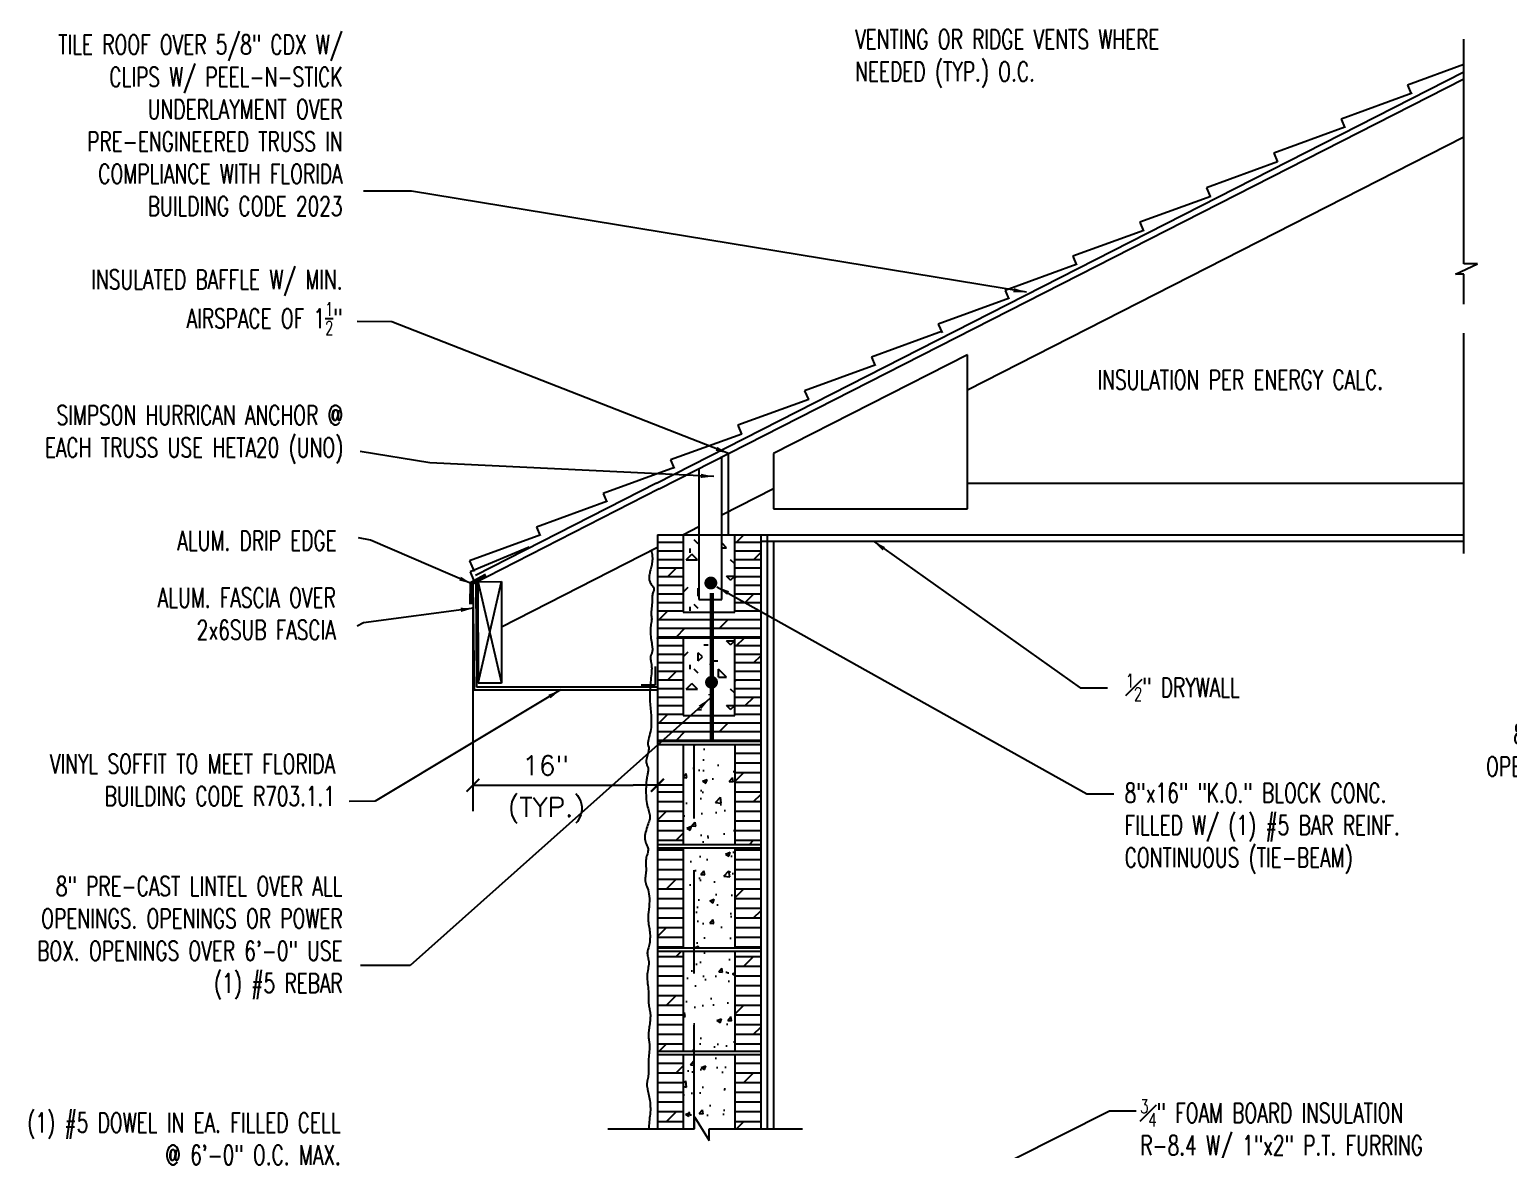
# Model space of a CAD drawing. Header units: inches. Extents: x -25328 to 8149, y -5530 to 4336.
# Drawn here: x 2792.4 to 2906.8, y -3217.6 to -3130.9 of the extents above; entities that cross this region are included whole.
import ezdxf

# ---------------------------------------------------------------- set-up
doc = ezdxf.new("R2010")
doc.units = ezdxf.units.IN
doc.header["$LTSCALE"] = 16
doc.header["$MEASUREMENT"] = 0
doc.linetypes.add('DASHED', pattern=[0.75, 0.5, -0.25])
doc.layers.get('0').update_dxf_attribs({"linetype": 'CONTINUOUS'})
for name, color, linetype in [('BLDG', 1, 'CONTINUOUS'), ('CONC', 3, 'CONTINUOUS'), ('DIMS', 5, 'CONTINUOUS'), ('HATCH', 8, 'CONTINUOUS'), ('ROOF', 1, 'CONTINUOUS'), ('TEXT', 11, 'CONTINUOUS'), ('WALLS EXT', 6, 'CONTINUOUS')]:
    doc.layers.add(name, color=color, linetype=linetype)
doc.styles.add('PAYTAS RM', font='romans.shx', dxfattribs={"width": 0.7, "height": 4.5})
doc.styles.add('PAYTS NOTES', font='romans.shx', dxfattribs={"width": 0.7, "height": 4.5})
doc.dimstyles.new('DIM- PAYTAS', dxfattribs={"dimscale": 48, "dimtxt": 0.1, "dimasz": 0.0625, "dimexe": 0.125, "dimexo": 0.125, "dimgap": 0.125, "dimtad": 1, "dimdec": 1, "dimzin": 3, "dimdsep": 46, "dimlunit": 4, "dimtxsty": 'PAYTAS RM', "dimblk": 'ARCHTICK', "dimcen": 0.09, "dimdle": 0.125, "dimclrd": 5, "dimclre": 5, "dimclrt": 11, "dimadec": 0, "dimazin": 0, "dimtfac": 1, "dimtdec": 1, "dimtofl": 0, "dimtmove": 2, "dimatfit": 3, "dimfxl": 0, "dimfrac": 2, "dimtolj": 1, "dimtzin": 3, "dimarcsym": 0})
pattern_1 = [(50, (8912.949, -3864.169), (3.5863009, -0.3137607), [0.375, -4.125]), (355, (8912.949, -3864.169), (-0.6937567, 3.7609607), [0.3, -3.3]), (100.4514, (8913.2478, -3864.195), (2.892547, 3.4471977), [0.318701, -3.5057106]), (46.1842, (8912.949, -3863.169), (5.3362052, -0.827595), [0.5625, -6.1875]), (96.6356, (8913.3936, -3863.238), (4.6733135, 4.8705894), [0.4780514, -5.258565]), (351.1842, (8912.949, -3863.169), (4.6733097, 4.870593), [0.45, -4.95]), (21, (8913.449, -3863.419), (2.9845353, -2.0130945), [0.375, -4.125]), (326, (8913.449, -3863.419), (1.2165767, 3.6257502), [0.3, -3.3]), (71.4514, (8913.6977, -3863.5866), (4.2011131, 1.6126525), [0.318701, -3.5057106]), (37.5, (8912.949, -3864.1689), (0.06079928, 1.66446927), [0, -3.26, 0, -3.35, 0, -3.3125]), (7.5, (8912.949, -3864.1689), (1.3153477, 1.97205856), [0, -1.91, 0, -3.185, 0, -1.2625]), (327.5, (8911.834, -3864.1689), (2.66911218, -0.11277436), [0, -1.25, 0, -3.9, 0, -5.175]), (317.5, (8911.334, -3864.1689), (2.91593085, 0.5005249), [0, -1.625, 0, -2.59, 0, -3.675])]

# ---------------------------------------------------------------- blocks, each defined once
blk = doc.blocks.new('_ArchTick')
at = {"color": 0, "linetype": 'ByBlock', "const_width": 0.15}
blk.add_lwpolyline([(-0.5, -0.5), (0.5, 0.5)], dxfattribs=at)
blk = doc.blocks.new('*X27')
at = {"color": 0}
for p, q in [((364, 428), (365.7, 429.7)), ((345.59, 428), (351.59, 428)), ((363.59, 428), (369.59, 428)), ((345.59, 426), (351.59, 426)), ((345.59, 425.59), (346, 426)), ((345.59, 424), (351.59, 424)), ((363.59, 426), (369.59, 426)), ((363.59, 424), (369.59, 424)), ((368, 424), (369.59, 425.59)), ((345.59, 422), (351.59, 422)), ((345.59, 420), (351.59, 420)), ((348, 420), (350, 422)), ((363.59, 422), (369.59, 422)), ((363.59, 420), (369.59, 420)), ((363.59, 419.59), (364, 420)), ((345.59, 418), (351.59, 418)), ((345.59, 416), (351.59, 416)), ((363.59, 418), (369.59, 418)), ((363.59, 416), (369.59, 416)), ((366, 414), (368, 416)), ((345.59, 414), (351.59, 414)), ((363.59, 414), (369.59, 414)), ((345.59, 412), (351.59, 412)), ((345.59, 410), (358.21, 410)), ((346, 410), (348, 412)), ((358.21, 410), (367.1, 410)), ((360, 408), (362, 410)), ((363.59, 412), (365.06, 412)), ((365.06, 412), (369.59, 412)), ((367.1, 410), (369.59, 410)), ((345.59, 408), (358.21, 408)), ((345.59, 406), (358.21, 406)), ((350, 406), (352, 408)), ((358.21, 408), (369.14, 408)), ((358.21, 406), (369.59, 406)), ((364, 404), (365.71, 405.71)), ((365.71, 405.71), (366, 406)), ((369.14, 408), (369.59, 408)), ((345.59, 404), (351.59, 404)), ((345.59, 402), (351.59, 402)), ((345.59, 401.59), (346, 402)), ((363.59, 404), (369.59, 404)), ((363.59, 402), (369.59, 402)), ((345.59, 400), (351.59, 400)), ((363.59, 400), (369.59, 400)), ((368, 400), (369.59, 401.59)), ((345.59, 398), (351.59, 398)), ((345.59, 396), (351.59, 396)), ((348, 396), (350, 398)), ((363.59, 398), (369.59, 398)), ((363.59, 396), (369.59, 396)), ((363.59, 395.59), (364, 396)), ((345.59, 394), (351.59, 394)), ((345.59, 392), (351.59, 392)), ((363.59, 394), (369.59, 394)), ((363.59, 392), (369.59, 392)), ((366, 390), (368, 392)), ((345.59, 390), (351.59, 390)), ((363.59, 390), (369.59, 390)), ((345.59, 388), (351.59, 388)), ((345.59, 386), (355.19, 386)), ((346, 386), (348, 388)), ((355.19, 386), (358.21, 386)), ((358.21, 386), (369.59, 386)), ((360, 384), (362, 386)), ((363.59, 388), (369.59, 388)), ((345.59, 384), (354.27, 384)), ((345.59, 382), (353.26, 382)), ((350, 382), (352, 384)), ((353.26, 382), (358.21, 382)), ((354.27, 384), (358.21, 384)), ((358.21, 384), (369.59, 384)), ((358.21, 382), (369.59, 382)), ((365.71, 381.71), (366, 382))]:
    blk.add_line(p, q, dxfattribs=at)

msp = doc.modelspace()

# ---------------------------------------------------------------- hatches: boundary and pattern name
at = {"layer": 'HATCH'}
h = msp.add_hatch(dxfattribs=at)
h.set_pattern_fill('CONCRETE', color=256, scale=5, style=0)
h.set_pattern_definition([(0, (9080.728, -896.0455), (5, 5), [0.625, -4.375]), (90, (9080.728, -896.0455), (-5, 5), [0.625, -4.375]), (135, (9081.353, -896.0455), (-5, 3e-16), [0.8838835, -6.1871845]), (0, (9081.353, -893.233), (5, 5), [0.625, -4.375]), (45, (9081.6654, -893.5455), (3e-16, 5), [0.4419415, -6.629126]), (135, (9081.6654, -893.5455), (-5, 3e-16), [0.4419415, -6.629126]), (0, (9083.228, -891.983), (5, 5), [0.8838835, -4.1161165]), (45, (9083.228, -891.983), (3e-16, 5), [0.625, -6.446068]), (135, (9084.1118, -891.983), (-5, 3e-16), [0.625, -6.446068]), (90, (9084.1654, -894.7955), (-5, 5), [0.625, -4.375]), (45, (9084.1654, -894.7955), (3e-16, 5), [0.4419415, -6.629126]), (135, (9084.478, -894.483), (-5, 3e-16), [0.4419415, -6.629126]), (0, (9081.353, -894.7955), (5, 5), [0.3125, -4.1875]), (0, (9085.103, -893.5455), (5, 5), [0.3125, -4.1875]), (90, (9083.5404, -892.9205), (-5, 5), [0.3125, -4.1875]), (135, (9084.1654, -895.733), (-5, 3e-16), [0.4419415, -6.629126]), (135, (9081.978, -892.2955), (-5, 3e-16), [0.4419415, -6.629126]), (45, (9083.0717, -894.405), (3e-16, 5), [0.4419415, -6.629126]), (90, (9082.4467, -895.4205), (-5, 5), [0.078125, -4.921875]), (90, (9082.681, -893.311), (-5, 5), [0.078125, -4.921875]), (90, (9085.025, -892.452), (-5, 5), [0.078125, -4.921875]), (90, (9085.103, -895.108), (-5, 5), [0.078125, -4.921875])])
h.paths.add_polyline_path([(2844.20656867, -3170.03387262), (2843.0021725, -3170.03387262), (2843.0021725, -3176.02232125), (2845.20711313, -3176.02232125), (2845.20711313, -3175.04439274), (2844.20656867, -3175.04439274)])
h.paths.add_polyline_path([(2846.9981725, -3170.03387262), (2845.97658671, -3170.03387262), (2845.97658671, -3174.42179619), (2846.9981725, -3175.44338198)])
h.paths.add_polyline_path([(2845.20711313, -3178.02032125), (2843.0021725, -3178.02032125), (2843.0021725, -3184.01432125), (2845.20711313, -3184.01432125)])
h.paths.add_polyline_path([(2846.9981725, -3178.02032125), (2845.20711313, -3178.02032125), (2845.20711313, -3184.01432125), (2846.9981725, -3184.01432125)])
h = msp.add_hatch(dxfattribs=at)
h.set_pattern_fill('DOLMIT', color=256, scale=3, style=0)
h.set_pattern_definition([(0, (8912.94894, -3864.1689), (0, 0.75), []), (45, (8912.949, -3864.1689), (-1.5, 1.5), [1.0606602, -2.121323])])
h.paths.add_polyline_path([(2848.9961725, -3186.25768725), (2846.9981725, -3186.25768725), (2846.9981725, -3193.99993725), (2848.9961725, -3193.99993725)])
h.paths.add_polyline_path([(2848.9961725, -3194.24968725), (2846.9981725, -3194.24968725), (2846.9981725, -3201.99193725), (2848.9961725, -3201.99193725)])
h.paths.add_polyline_path([(2848.9961725, -3202.24168725), (2846.9981725, -3202.24168725), (2846.9981725, -3209.98393725), (2848.9961725, -3209.98393725)])
h.paths.add_polyline_path([(2848.9961725, -3210.23368725), (2846.9981725, -3210.23368725), (2846.9981725, -3215.98773203), (2848.9961725, -3215.98773203)])
h.paths.add_polyline_path([(2843.0021725, -3210.23368725), (2841.0041725, -3210.23368725), (2841.0041725, -3215.98773203), (2843.0021725, -3215.98773203)])
h.paths.add_polyline_path([(2843.0021725, -3202.24168725), (2841.0041725, -3202.24168725), (2841.0041725, -3209.98393725), (2843.0021725, -3209.98393725)])
h.paths.add_polyline_path([(2843.0021725, -3194.24968725), (2841.0041725, -3194.24968725), (2841.0041725, -3201.99193725), (2843.0021725, -3201.99193725)])
h.paths.add_polyline_path([(2843.0021725, -3189.41510663), (2841.0041725, -3189.41510663), (2841.0041725, -3193.99993725), (2843.0021725, -3193.99993725)])
at = {"layer": 'HATCH', "linetype": 'DASHED'}
h = msp.add_hatch(dxfattribs=at)
h.set_pattern_fill('AR-CONC', color=8, scale=0.5, style=0)
h.set_pattern_definition(pattern_1)
h.paths.add_polyline_path([(2846.9981725, -3186.25768725), (2843.85098181, -3186.25768725), (2843.85098181, -3193.99993725), (2846.9981725, -3193.99993725)])
h.paths.add_polyline_path([(2846.9981725, -3194.24968725), (2843.85098181, -3194.24968725), (2843.85098181, -3201.99193725), (2846.9981725, -3201.99193725)])
h.paths.add_polyline_path([(2846.9981725, -3202.24168725), (2843.85098181, -3202.24168725), (2843.85098181, -3209.98393725), (2846.9981725, -3209.98393725)])
h.paths.add_polyline_path([(2846.9981725, -3210.23368725), (2843.85098181, -3210.23368725), (2843.85098181, -3215.04356967), (2844.99971299, -3216.894195), (2844.99971299, -3215.98773203), (2846.9981725, -3215.98773203)])
h.paths.add_polyline_path([(2843.85098181, -3210.23368725), (2843.0021725, -3210.23368725), (2843.0021725, -3215.98773203), (2843.85098181, -3215.98773203)])
h.paths.add_polyline_path([(2843.85098181, -3194.24968725), (2843.0021725, -3194.24968725), (2843.0021725, -3201.99193725), (2843.85098181, -3201.99193725)])
h.paths.add_polyline_path([(2843.85098181, -3186.87892464), (2843.64828139, -3186.87988729), (2843.30401035, -3186.88487101), (2843.0021725, -3186.89214266), (2843.0021725, -3193.99993725), (2843.85098181, -3193.99993725)])
h = msp.add_hatch(dxfattribs=at)
h.set_pattern_fill('AR-CONC', color=8, scale=0.5, style=0)
h.set_pattern_definition(pattern_1)
h.paths.add_polyline_path([(2843.85098181, -3202.24168725), (2843.0021725, -3202.24168725), (2843.0021725, -3209.98393725), (2843.85098181, -3209.98393725)])

# ---------------------------------------------------------------- linework, layer by layer
at = {"color": 5}
for p, q in [((2848.9961725, -3170.52782125), (2903.39760089, -3170.52782125)), ((2849.4956725, -3170.53337262), (2903.39760089, -3170.53337262)), ((2826.52954654, -3173.74188045), (2826.50402729, -3175.3913754)), ((2827.69469535, -3173.09290132), (2826.52988787, -3173.74188045)), ((2827.75138741, -3173.20416576), (2826.65476287, -3173.81840395)), ((2826.65442154, -3173.81840395), (2826.62890229, -3175.3913754)), ((2843.0021725, -3184.01432125), (2846.9981725, -3184.01432125))]:
    msp.add_line(p, q, dxfattribs=at)
msp.add_point((2841.0041725, -3178.02032125), dxfattribs=at)
at = {"layer": 'BLDG', "color": 3, "linetype": 'DASHED'}
msp.add_line((2843.85098181, -3215.98773203), (2843.85098181, -3186.25768725), dxfattribs=at)
at = {"layer": 'CONC', "const_width": 0.4995}
for points in [[(2844.88922332, -3173.76286253, 1), (2845.38872332, -3173.76286253, 1)], [(2844.9438593, -3181.44638094, 1), (2845.4433593, -3181.44638094, 1)]]:
    msp.add_lwpolyline(points, format="xyb", close=True, dxfattribs=at)
at = {"layer": 'DIMS'}
for p, q in [((2903.39760089, -3149.05694387), (2903.39760089, -3131.69370659)), ((2902.7568595, -3149.86853173), (2904.45038319, -3149.05694387)), ((2904.45038319, -3149.05694387), (2903.39760089, -3149.05694387)), ((2903.39760089, -3149.86853173), (2902.7568595, -3149.86853173)), ((2903.39760089, -3152.1769519), (2903.39760089, -3149.86853173)), ((2903.39760089, -3171.47737785), (2903.39760089, -3154.4269519)), ((2837.16034754, -3215.98773203), (2843.86723618, -3215.98773203)), ((2843.86723618, -3215.98773203), (2843.86723618, -3215.06975573)), ((2843.86723618, -3215.06975573), (2844.99971299, -3216.894195)), ((2844.99971299, -3216.894195), (2844.99971299, -3215.98773203)), ((2844.99971299, -3215.98773203), (2852.21793428, -3215.98773203))]:
    msp.add_line(p, q, dxfattribs=at)
at = {"layer": 'DIMS', "color": 5}
for p, q in [((2826.73291888, -3175.62097982), (2826.73291888, -3191.41510663)), ((2841.0041725, -3187.91700726), (2841.0041725, -3191.41510663)), ((2826.73291888, -3189.41510663), (2839.11735268, -3189.41510663)), ((2843.0041725, -3189.41510663), (2839.11735268, -3189.41510663))]:
    msp.add_line(p, q, dxfattribs=at)
at = {"layer": 'HATCH', "color": 8}
for points in [[(2840.52680894, -3171.27693471), (2840.54927432, -3171.34465227), (2840.57233115, -3171.42976722), (2840.59052253, -3171.5209869), (2840.60368628, -3171.61755498), (2840.61198457, -3171.71833693), (2840.61557959, -3171.82219826), (2840.61463352, -3171.92800445), (2840.60930854, -3172.03462101), (2840.59976683, -3172.14091341), (2840.58617057, -3172.24574716), (2840.56879006, -3172.34820383), (2840.5483281, -3172.44822942), (2840.52559559, -3172.54598598), (2840.50140345, -3172.64163561), (2840.47656258, -3172.73534037), (2840.4518839, -3172.82726234), (2840.42817833, -3172.9175636), (2840.40625676, -3173.00640621), (2840.38695714, -3173.09389823), (2840.37122554, -3173.17993161), (2840.36003503, -3173.26434427), (2840.3543587, -3173.34697414), (2840.35516964, -3173.42765915), (2840.36344093, -3173.50623721), (2840.38014567, -3173.58254626), (2840.40625693, -3173.65642422), (2840.44207204, -3173.72776303), (2840.48518532, -3173.79667076), (2840.53251532, -3173.86330946), (2840.58098058, -3173.92784122), (2840.62749966, -3173.9904281), (2840.6689911, -3174.05123219), (2840.70237346, -3174.11041555), (2840.72456528, -3174.16814027), (2840.73343119, -3174.22470346), (2840.73062002, -3174.28094251), (2840.71872668, -3174.33782985), (2840.70034609, -3174.39633792), (2840.67807314, -3174.45743915), (2840.65450274, -3174.52210598), (2840.63222981, -3174.59131083), (2840.61384925, -3174.66602615), (2840.60130723, -3174.74690023), (2840.59395503, -3174.83328476), (2840.5904952, -3174.92420732), (2840.58963028, -3175.01869548), (2840.59006281, -3175.11577679), (2840.59049534, -3175.21447881), (2840.58963041, -3175.31382913), (2840.58617057, -3175.41285528), (2840.57922382, -3175.51063888), (2840.56951997, -3175.6064776), (2840.55819429, -3175.69972316), (2840.54638207, -3175.78972727), (2840.53521857, -3175.87584165), (2840.52583906, -3175.95741801), (2840.51937883, -3176.03380807), (2840.51697313, -3176.10436353), (2840.51932477, -3176.16886832), (2840.52540658, -3176.22883509), (2840.53375893, -3176.28620871), (2840.54292219, -3176.34293404), (2840.55143672, -3176.40095595), (2840.55784288, -3176.4622193), (2840.56068104, -3176.52866896), (2840.55849156, -3176.60224978), (2840.55035541, -3176.68450146), (2840.53751599, -3176.77534295), (2840.52175729, -3176.87428805), (2840.50486332, -3176.98085054), (2840.48861809, -3177.0945442), (2840.47480558, -3177.21488283), (2840.46520981, -3177.34138021), (2840.46161478, -3177.47355012), (2840.46526387, -3177.61063623), (2840.47523807, -3177.75080172), (2840.49007772, -3177.89193965), (2840.5083232, -3178.03194307), (2840.52851486, -3178.16870506), (2840.54919307, -3178.30011866), (2840.56889819, -3178.42407693), (2840.58617057, -3178.53847293), (2840.59979386, -3178.64173997), (2840.60952478, -3178.7344723), (2840.61536334, -3178.81780445), (2840.61730952, -3178.89287091), (2840.61536334, -3178.96080619), (2840.60952478, -3179.0227448), (2840.59979386, -3179.07982126), (2840.58617057, -3179.13317006), (2840.56889819, -3179.18389871), (2840.54919307, -3179.23300664), (2840.52851486, -3179.28146629), (2840.5083232, -3179.33025008), (2840.49007772, -3179.38033046), (2840.47523807, -3179.43267984), (2840.46526387, -3179.48827066), (2840.46161478, -3179.54807535), (2840.46520981, -3179.6129853), (2840.47480558, -3179.68356777), (2840.48861809, -3179.76030898), (2840.50486332, -3179.84369514), (2840.52175729, -3179.93421248), (2840.53751599, -3180.03234722), (2840.55035541, -3180.13858557), (2840.55849156, -3180.25341376), (2840.56059995, -3180.37712891), (2840.55719416, -3180.50927183), (2840.54924726, -3180.64919423), (2840.53773237, -3180.7962478), (2840.52362256, -3180.94978427), (2840.50789092, -3181.10915534), (2840.49151055, -3181.27371273), (2840.47545453, -3181.44280814), (2840.46058784, -3181.61565822), (2840.44734296, -3181.79093938), (2840.43604426, -3181.96719297), (2840.4270161, -3182.14296034), (2840.42058285, -3182.31678284), (2840.41706886, -3182.48720182), (2840.41679852, -3182.65275862), (2840.42009618, -3182.8119946), (2840.427097, -3182.96399134), (2840.43717927, -3183.1099914), (2840.44953209, -3183.25177758), (2840.46334456, -3183.39113268), (2840.47780575, -3183.52983948), (2840.49210477, -3183.66968079), (2840.5054307, -3183.81243941), (2840.51697263, -3183.95989813), (2840.52594668, -3184.11332652), (2840.5316771, -3184.27194123), (2840.53351516, -3184.43444569), (2840.53081213, -3184.5995433), (2840.52291929, -3184.76593749), (2840.50918791, -3184.9323317), (2840.48896926, -3185.09742932), (2840.46161461, -3185.25993379), (2840.42720506, -3185.41862957), (2840.38874097, -3185.57262525), (2840.34995252, -3185.72111048), (2840.31456988, -3185.86327489), (2840.28632325, -3185.99830813), (2840.26894279, -3186.12539983), (2840.26615869, -3186.24373963), (2840.28170113, -3186.35251717), (2840.31816502, -3186.45111118), (2840.33246247, -3186.47394658)], [(2840.29993307, -3186.40181417), (2840.30832467, -3186.41184719), (2840.32840818, -3186.45501243), (2840.33924733, -3186.50563298), (2840.34165304, -3186.56403301), (2840.33643619, -3186.63053665), (2840.32440772, -3186.70546806), (2840.30637852, -3186.78915137), (2840.28334872, -3186.88145153), (2840.25707529, -3186.98039666), (2840.2295044, -3187.08355568), (2840.20258224, -3187.18849749), (2840.17825498, -3187.29279101), (2840.15846881, -3187.39400516), (2840.14516992, -3187.48970884), (2840.14030446, -3187.57747098), (2840.14511585, -3187.65558982), (2840.15803633, -3187.72528089), (2840.17679535, -3187.78848907), (2840.19912236, -3187.84715923), (2840.22274683, -3187.90323623), (2840.2453982, -3187.95866494), (2840.26480595, -3188.01539024), (2840.27869951, -3188.07535699), (2840.28537599, -3188.14010488), (2840.28540302, -3188.20955287), (2840.27991587, -3188.28321475), (2840.27004981, -3188.36060429), (2840.25694011, -3188.44123527), (2840.24172205, -3188.52462147), (2840.22553089, -3188.61027668), (2840.2095019, -3188.69771468), (2840.19458115, -3188.78674638), (2840.18095785, -3188.87837122), (2840.168632, -3188.97388579), (2840.15760359, -3189.07458667), (2840.14787265, -3189.18177043), (2840.13943915, -3189.29673366), (2840.13230312, -3189.42077294), (2840.12646454, -3189.55518485), (2840.12203155, -3189.70059067), (2840.11954474, -3189.85491047), (2840.11965285, -3190.01538902), (2840.1230046, -3190.17927109), (2840.13024872, -3190.34380145), (2840.14203394, -3190.50622489), (2840.15900897, -3190.66378616), (2840.18182256, -3190.81373003), (2840.21066391, -3190.95392257), (2840.24388416, -3191.08471491), (2840.27937497, -3191.2070795), (2840.31502795, -3191.32198877), (2840.34873475, -3191.43041514), (2840.378387, -3191.53333105), (2840.40187634, -3191.63170893), (2840.41709439, -3191.72652121), (2840.42244638, -3191.81882136), (2840.41839182, -3191.909987), (2840.4059038, -3192.00147677), (2840.38595542, -3192.09474934), (2840.35951978, -3192.19126335), (2840.32756995, -3192.29247746), (2840.29107905, -3192.39985032), (2840.25102017, -3192.51484058), (2840.20858263, -3192.63828561), (2840.16582074, -3192.76853769), (2840.12500504, -3192.9033278), (2840.08840607, -3193.04038692), (2840.05829437, -3193.17744605), (2840.03694047, -3193.31223618), (2840.02661492, -3193.44248828), (2840.02958826, -3193.56593336), (2840.04710387, -3193.68089665), (2840.07629656, -3193.78808048), (2840.11327396, -3193.88878142), (2840.15414372, -3193.98429605), (2840.19501347, -3194.07592094), (2840.23199087, -3194.16495266), (2840.26118356, -3194.2526878), (2840.27869918, -3194.34042293), (2840.28180767, -3194.42929255), (2840.27242818, -3194.51978289), (2840.25364216, -3194.61221809), (2840.22853107, -3194.70692229), (2840.20017634, -3194.80421965), (2840.17165943, -3194.90443432), (2840.1460618, -3195.00789043), (2840.12646488, -3195.11491214), (2840.11511218, -3195.22563451), (2840.11089548, -3195.33943626), (2840.11186858, -3195.45550703), (2840.11608531, -3195.57303645), (2840.12159948, -3195.69121417), (2840.12646492, -3195.80922982), (2840.12873545, -3195.92627305), (2840.12646488, -3196.04153347), (2840.11843685, -3196.15441685), (2840.10635427, -3196.26519328), (2840.09264988, -3196.37434898), (2840.07975639, -3196.48237018), (2840.07010654, -3196.58974308), (2840.06613306, -3196.6969539), (2840.07026867, -3196.80448886), (2840.08494611, -3196.91283417), (2840.11162501, -3197.02271915), (2840.14787264, -3197.13584557), (2840.19028318, -3197.2541583), (2840.23545082, -3197.3796022), (2840.27996974, -3197.51412214), (2840.32043411, -3197.65966299), (2840.35343813, -3197.81816962), (2840.37557596, -3197.9915869), (2840.38449598, -3198.18077922), (2840.38206328, -3198.38228904), (2840.37119712, -3198.59157833), (2840.35481679, -3198.80410907), (2840.33584155, -3199.01534324), (2840.31719067, -3199.22074281), (2840.30178343, -3199.41576977), (2840.2925391, -3199.59588609), (2840.29162011, -3199.75787733), (2840.29816148, -3199.90382343), (2840.31054139, -3200.0371279), (2840.32713803, -3200.16119425), (2840.34632958, -3200.279426), (2840.36649421, -3200.39522667), (2840.38601012, -3200.51199977), (2840.40325547, -3200.63314883), (2840.41685173, -3200.76113192), (2840.42639344, -3200.89462547), (2840.43171842, -3201.03136046), (2840.43266449, -3201.16906788), (2840.42906947, -3201.30547871), (2840.42077118, -3201.43832395), (2840.40760743, -3201.56533459), (2840.38941605, -3201.6842416), (2840.36638625, -3201.79342427), (2840.34011282, -3201.89385504), (2840.31254193, -3201.98715462), (2840.28561977, -3202.07494375), (2840.26129251, -3202.15884314), (2840.24150635, -3202.24047353), (2840.22820745, -3202.32145563), (2840.223342, -3202.40341017), (2840.22809933, -3202.48771477), (2840.24064138, -3202.57477461), (2840.25837324, -3202.66475175), (2840.27870001, -3202.75780827), (2840.29902679, -3202.85410623), (2840.31675865, -3202.9538077), (2840.3293007, -3203.05707476), (2840.33405803, -3203.16406946), (2840.32927367, -3203.27492688), (2840.31654241, -3203.38967402), (2840.29829696, -3203.50831089), (2840.27697007, -3203.63083749), (2840.25499444, -3203.75725382), (2840.2348028, -3203.88755989), (2840.21882788, -3204.02175569), (2840.20950241, -3204.15984124), (2840.20855631, -3204.30168147), (2840.21490839, -3204.44660108), (2840.22677464, -3204.59378971), (2840.24237107, -3204.74243699), (2840.25991369, -3204.89173257), (2840.2776185, -3205.04086609), (2840.29370149, -3205.18902717), (2840.30637869, -3205.33540546), (2840.31437966, -3205.47924462), (2840.31848828, -3205.6200044), (2840.320002, -3205.7571986), (2840.32021828, -3205.890341), (2840.32043455, -3206.01894537), (2840.32194827, -3206.1425255), (2840.3260569, -3206.26059518), (2840.33405787, -3206.37266819), (2840.34678912, -3206.47860947), (2840.36325054, -3206.57968858), (2840.3819825, -3206.67752625), (2840.40152536, -3206.77374319), (2840.42041948, -3206.86996012), (2840.43720525, -3206.96779777), (2840.45042302, -3207.06887685), (2840.45861316, -3207.17481809), (2840.46072149, -3207.28672897), (2840.45731566, -3207.40366409), (2840.44936874, -3207.52416479), (2840.43785384, -3207.64677242), (2840.42374403, -3207.77002835), (2840.40801242, -3207.89247391), (2840.39163209, -3208.01265047), (2840.37557613, -3208.12909938), (2840.36070951, -3208.24065912), (2840.34746471, -3208.34735671), (2840.3361661, -3208.44951627), (2840.32713803, -3208.54746197), (2840.32070487, -3208.64151793), (2840.31719098, -3208.7320083), (2840.31692072, -3208.81925722), (2840.32021844, -3208.90358883), (2840.32716526, -3208.98554338), (2840.33686915, -3209.06652548), (2840.34819485, -3209.14815586), (2840.36000709, -3209.23205526), (2840.37117061, -3209.31984438), (2840.38055012, -3209.41314397), (2840.38701036, -3209.51357473), (2840.38941605, -3209.6227574), (2840.38701036, -3209.74177247), (2840.38055012, -3209.86953944), (2840.37117061, -3210.00443759), (2840.36000709, -3210.14484621), (2840.34819485, -3210.28914456), (2840.33686915, -3210.43571193), (2840.32716526, -3210.58292759), (2840.32021844, -3210.72917082), (2840.31678556, -3210.87303699), (2840.31610977, -3211.01398586), (2840.31705579, -3211.15169328), (2840.31848835, -3211.28583512), (2840.31927219, -3211.41608721), (2840.31827204, -3211.54212542), (2840.31435263, -3211.66362559), (2840.30637869, -3211.7802636), (2840.29367446, -3211.89187735), (2840.27740225, -3211.99895308), (2840.25918387, -3212.10213906), (2840.24064113, -3212.2020836), (2840.22339584, -3212.29943499), (2840.20906981, -3212.39484151), (2840.19928487, -3212.48895146), (2840.19566282, -3212.58241313), (2840.19936596, -3212.67592883), (2840.20971854, -3212.77041698), (2840.22558528, -3212.86685), (2840.24583093, -3212.96620033), (2840.2693202, -3213.0694404), (2840.29491784, -3213.17754263), (2840.32148857, -3213.29147947), (2840.34789712, -3213.41222334), (2840.37308932, -3213.54039552), (2840.39633534, -3213.67521266), (2840.41698646, -3213.81554026), (2840.43439396, -3213.9602438), (2840.44790911, -3214.10818879), (2840.45688317, -3214.25824072), (2840.46066743, -3214.40926507), (2840.45861316, -3214.56012736), (2840.45045005, -3214.70990917), (2840.43742149, -3214.85855647), (2840.42114931, -3215.00623133), (2840.40325531, -3215.15309583), (2840.38536131, -3215.29931203), (2840.36908912, -3215.44504201), (2840.35606056, -3215.59044784), (2840.34789745, -3215.73569158), (2840.34570803, -3215.88093531), (2840.34779261, -3215.98773203)]]:
    msp.add_lwpolyline(points, dxfattribs=at)
at = {"layer": 'ROOF', "color": 8}
for p, q in [((2903.39760089, -3133.64314604), (2899.03052004, -3135.23010435)), ((2840.92554136, -3166.02835279), (2903.39760089, -3134.19724858)), ((2899.40035603, -3135.86661546), (2893.8963169, -3137.86673429)), ((2899.03052004, -3135.23010435), (2899.32028574, -3135.90979415)), ((2893.8963169, -3137.86673429), (2894.18608261, -3138.54642409)), ((2894.19484466, -3138.50324612), (2888.69080553, -3140.50336496)), ((2888.69080553, -3140.50336496), (2888.98057124, -3141.18305476)), ((2888.98933429, -3141.17550596), (2883.48529517, -3143.1756248)), ((2883.81947704, -3143.84776653), (2878.31543791, -3145.84788536)), ((2883.48529517, -3143.1756248), (2883.77506087, -3143.8553146)), ((2878.31543791, -3145.84788536), (2878.60520362, -3146.52757516)), ((2878.64961979, -3146.48439647), (2873.14558066, -3148.4845153)), ((2873.14558066, -3148.4845153), (2873.43534636, -3149.1642051)), ((2873.4084553, -3149.12102713), (2867.90441618, -3151.12114597)), ((2868.23859805, -3151.72202718), (2862.73455892, -3153.72214601)), ((2867.90441618, -3151.12114597), (2868.19418188, -3151.80083577)), ((2863.0687418, -3154.28739659), (2857.56470267, -3156.28751543)), ((2862.73455892, -3153.72214601), (2863.02432463, -3154.40183581)), ((2857.56470267, -3156.28751543), (2857.85446838, -3156.96720523)), ((2857.89888455, -3156.88839663), (2852.39484542, -3158.88851547)), ((2852.39484542, -3158.88851547), (2852.68461112, -3159.56820527)), ((2852.7290283, -3159.5606572), (2847.22498917, -3161.56077604)), ((2847.52351693, -3162.23291776), (2842.0194778, -3164.2330366)), ((2847.22498917, -3161.56077604), (2847.51475488, -3162.24046583)), ((2842.0194778, -3164.2330366), (2842.30924351, -3164.9127264)), ((2846.5064453, -3170.03387262), (2846.5064453, -3163.74534216)), ((2842.31800556, -3164.83391781), (2836.81396643, -3166.83403664)), ((2840.92554136, -3166.02835279), (2826.93814083, -3173.17017287)), ((2836.81396643, -3166.83403664), (2837.10373213, -3167.51372644)), ((2837.14814931, -3167.43491785), (2831.64411018, -3169.43503668)), ((2831.97829206, -3170.03591789), (2826.47229133, -3172.05191974)), ((2831.64411018, -3169.43503668), (2831.93387589, -3170.11472648)), ((2831.08693809, -3170.99793097), (2826.52408556, -3172.90397883)), ((2826.47229133, -3172.05191974), (2826.82290489, -3172.8743375)), ((2826.52408556, -3172.90397883), (2826.81385126, -3173.58366863))]:
    msp.add_line(p, q, dxfattribs=at)
at = {"layer": 'ROOF'}
for p, q in [((2841.15230961, -3166.47341055), (2903.39760089, -3134.75785054)), ((2864.99027572, -3158.8121758), (2903.39760089, -3139.24266618)), ((2864.99027572, -3156.10569039), (2849.98712046, -3163.75017982)), ((2864.99027572, -3168.02786424), (2864.99027572, -3156.10569039)), ((2849.98712046, -3163.75017982), (2849.98712046, -3168.02786424)), ((2841.15230961, -3166.47341055), (2826.73291888, -3173.85777456)), ((2845.97658671, -3168.50013424), (2849.98712046, -3166.45666523)), ((2864.99027572, -3166.03787262), (2903.39760089, -3166.03787262)), ((2849.98712046, -3168.02786424), (2864.99027572, -3168.02786424)), ((2841.0041725, -3170.03387262), (2903.39760089, -3170.03387262)), ((2842.96645565, -3170.03387262), (2844.20656867, -3169.40200348)), ((2840.96845565, -3171.05190447), (2828.94618076, -3177.17755949)), ((2826.96028047, -3173.74133963), (2827.01536734, -3181.78756616)), ((2827.11627815, -3173.62512579), (2827.13219486, -3181.52516726)), ((2827.11635126, -3173.66141368), (2828.93983551, -3173.65812609)), ((2828.93983551, -3173.65812609), (2828.95401914, -3181.52516726)), ((2826.73291888, -3173.85777456), (2826.82372743, -3182.03731616)), ((2840.82844192, -3180.22097355), (2840.82844192, -3181.66706091)), ((2827.01536734, -3181.78756616), (2841.0041725, -3181.78756616)), ((2828.95401914, -3181.52516726), (2827.13219486, -3181.52516726)), ((2840.82844192, -3181.66706091), (2839.74460813, -3181.66706091)), ((2826.82372743, -3182.03731616), (2841.0041725, -3182.03731616))]:
    msp.add_line(p, q, dxfattribs=at)
at = {"layer": 'ROOF', "color": 6}
for p, q in [((2845.97658671, -3175.04439274), (2845.97658671, -3164.0153186)), ((2844.20656867, -3164.91718783), (2844.20656867, -3175.04439274)), ((2844.20656867, -3175.04439274), (2845.97658671, -3175.04439274))]:
    msp.add_line(p, q, dxfattribs=at)
at = {"layer": 'TEXT', "const_width": 0.333}
msp.add_lwpolyline([(2845.20711313, -3186.01232125), (2845.20711313, -3174.5404435)], dxfattribs=at)
at = {"layer": 'WALLS EXT', "color": 6}
for p, q in [((2841.0041725, -3170.02832125), (2841.0041725, -3215.98773203)), ((2848.9961725, -3170.02832125), (2848.9961725, -3215.98773203)), ((2848.9961725, -3186.00793725), (2841.0041725, -3186.01232125))]:
    msp.add_line(p, q, dxfattribs=at)
at = {"layer": 'WALLS EXT'}
for p, q in [((2843.0021725, -3170.02832125), (2843.0021725, -3176.02232125)), ((2846.9981725, -3176.02232125), (2846.9981725, -3170.02832125)), ((2843.0021725, -3176.02232125), (2846.9981725, -3176.02232125)), ((2843.0021725, -3178.02032125), (2843.0021725, -3184.01432125)), ((2846.9981725, -3184.01432125), (2846.9981725, -3178.02032125)), ((2843.0021725, -3186.25529242), (2843.0021725, -3194.00192642)), ((2846.9981725, -3186.25529242), (2846.9981725, -3194.00192642)), ((2843.0021725, -3194.24968725), (2843.0021725, -3201.99193725)), ((2846.9981725, -3194.24968725), (2846.9981725, -3201.99193725)), ((2843.0021725, -3202.24168725), (2843.0021725, -3209.98393725)), ((2846.9981725, -3202.24168725), (2846.9981725, -3209.98393725)), ((2843.0021725, -3210.23368725), (2843.0021725, -3215.98773203)), ((2846.9981725, -3210.23368725), (2846.9981725, -3215.98773203))]:
    msp.add_line(p, q, dxfattribs=at)
at = {"layer": 'WALLS EXT', "color": 8}
for p, q in [((2849.4956725, -3170.04489598), (2849.4956725, -3216.00430676)), ((2827.11627815, -3173.62512579), (2828.95401914, -3181.52516726)), ((2827.13219486, -3181.52516726), (2828.93983551, -3173.65812609))]:
    msp.add_line(p, q, dxfattribs=at)
at = {"layer": 'WALLS EXT', "color": 5}
msp.add_line((2849.9951725, -3170.54439598), (2849.9951725, -3216.00430676), dxfattribs=at)
at = {"layer": 'WALLS EXT', "color": 1}
for p, q in [((2848.9961725, -3178.02032125), (2841.0041725, -3178.02032125)), ((2841.0041725, -3186.00793725), (2848.9961725, -3186.00793725)), ((2841.0041725, -3186.25768725), (2848.9961725, -3186.25768725)), ((2841.0041725, -3193.99993725), (2848.9961725, -3193.99993725)), ((2841.0041725, -3194.24968725), (2848.9961725, -3194.24968725)), ((2841.0041725, -3201.99193725), (2848.9961725, -3201.99193725)), ((2841.0041725, -3202.24168725), (2848.9961725, -3202.24168725)), ((2841.0041725, -3209.98393725), (2848.9961725, -3209.98393725)), ((2841.0041725, -3210.23368725), (2848.9961725, -3210.23368725))]:
    msp.add_line(p, q, dxfattribs=at)

# ---------------------------------------------------------------- block references
at = {"layer": 'DIMS', "color": 5, "rotation": 180}
msp.add_blockref('_ArchTick', (2826.73291888, -3189.41510663), dxfattribs=at)
at = {"layer": 'DIMS', "color": 5}
msp.add_blockref('_ArchTick', (2841.0041725, -3189.41510663), dxfattribs=at)
at = {"layer": 'WALLS EXT', "color": 8, "xscale": 0.3329999999987194, "yscale": 0.3329999999987194, "zscale": 0.3329999999987194}
msp.add_blockref('*X27', (2725.92326676, -3313.12300726), dxfattribs=at)

# ---------------------------------------------------------------- texts
at = {"layer": 'TEXT', "style": 'PAYTS NOTES'}
for s, p in [('16"', (2830.54939619, -3188.63278765)), ('(TYP.)', (2829.42527919, -3191.84792725))]:
    msp.add_text(s, height=1.5, dxfattribs=at).set_placement(p)
at = {"layer": 'TEXT', "char_height": 1.5, "style": 'PAYTS NOTES'}
for s, insert, width, attachment_point in [('\\A1;TILE ROOF OVER 5/8" CDX W/ CLIPS W/ PEEL-N-STICK UNDERLAYMENT OVER PRE-ENGINEERED TRUSS IN COMPLIANCE WITH FLORIDA BUILDING CODE 2023', (2816.64441328, -3131.3535861), 27.2187282806, 3), ('VENTING OR RIDGE VENTS WHERE NEEDED (TYP.) O.C. ', (2856.30262725, -3130.93902381), 27.2187282806, 1), ('\\A1;INSULATED BAFFLE W/ MIN. AIRSPACE OF 1{\\H0.7x;\\S1/2;}"', (2816.6469802, -3149.53100463), 27.2187282806, 3), ('INSULATION PER ENERGY CALC.', (2875.05241104, -3157.28325348), 27.2187282806, 1), ('SIMPSON HURRICAN ANCHOR @ EACH TRUSS USE HETA20 (UNO) ', (2816.70144705, -3160.02264977), 27.2187282806, 3), ('ALUM. DRIP EDGE ', (2816.1860433, -3169.73507608), 27.2187282806, 3), ('ALUM. FASCIA OVER 2x6SUB FASCIA', (2816.11260314, -3174.14522616), 19.4441192449, 3), ('\\A1;{\\H0.7x;\\S1#2;}" DRYWALL', (2877.24704275, -3180.78764236), 27.2187282806, 1), ('8" PRE-CAST LINTEL OVER ALL OPENINGS. OPENINGS OVER 6\'-0" ADD (1) #5 REBAR', (2929.40980791, -3184.71284248), 27.2187282806, 3), ('VINYL SOFFIT TO MEET FLORIDA BUILDING CODE R703.1.1 ', (2816.05712378, -3187.001548), 27.2187282806, 3), ('8"x16" "K.O." BLOCK CONC. FILLED W/ (1) #5 BAR REINF. CONTINUOUS (TIE-BEAM)', (2877.15345479, -3189.25367561), 27.2187282806, 1), ('8" PRE-CAST LINTEL OVER ALL OPENINGS. OPENINGS OR POWER BOX. OPENINGS OVER 6\'-0" USE (1) #5 REBAR ', (2816.64565255, -3196.47429482), 27.2187282806, 3), ('\\A1;{\\H0.7x;\\S3#4;}" FOAM BOARD INSULATION R-8.4 W/ 1"x2" P.T. FURRING STRIPS @ 16" O.C.', (2878.36333783, -3213.7227641), 27.2187282806, 1), ('(1) #5 DOWEL IN EA. FILLED CELL @ 6\'-0" O.C. MAX.', (2816.50717927, -3214.77015195), 27.2187282806, 3)]:
    msp.add_mtext(s, dxfattribs=dict(at, insert=insert, width=width, attachment_point=attachment_point))

# ---------------------------------------------------------------- leaders
at = {"layer": 'DIMS'}
for points in [[(2869.55118452, -3151.26585501), (2821.96702875, -3143.43950189), (2818.26016855, -3143.43950189)], [(2846.5064453, -3163.74534216), (2820.45927047, -3153.56061232), (2817.76835176, -3153.51858842)], [(2845.36626749, -3165.52164031), (2823.38807695, -3164.46881203), (2818.01651966, -3163.58978913)], [(2826.65442154, -3173.81840395), (2818.80585378, -3170.44017082), (2817.88099523, -3170.25531618)], [(2857.71072736, -3170.53337262), (2873.7220022, -3181.88054311), (2875.82836034, -3181.88054311)], [(2845.60464623, -3174.04985571), (2874.22779199, -3190.06405742), (2876.32552788, -3190.06405742)], [(2826.78997262, -3175.71023372), (2818.26355257, -3176.83595553), (2817.78920331, -3177.10342629)], [(2833.50338161, -3182.03731616), (2819.16800095, -3190.64462371), (2817.16480404, -3190.67590777)], [(2845.05979393, -3182.69988893), (2821.88671322, -3203.36707717), (2818.04551172, -3203.36707717)], [(2849.4956725, -3227.93152648), (2875.97638528, -3214.59456354), (2878.03149743, -3214.59456354)]]:
    msp.add_leader(points, dimstyle='DIM- PAYTAS', override={"dimscale": 16, "dimtad": 0}, dxfattribs=at)

doc.saveas('drawing.dxf')
